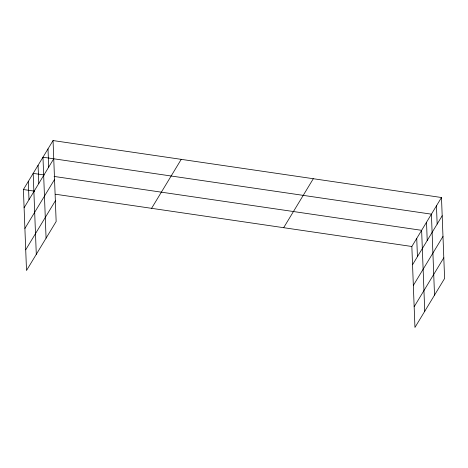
<?xml version="1.0" encoding="UTF-8"?>
<svg xmlns="http://www.w3.org/2000/svg" width="468" height="468" viewBox="0 0 468 468"><rect width="100%" height="100%" fill="white"/><g stroke="black" fill="none" stroke-linecap="round" stroke-linejoin="round"><path stroke-width="0.7" d="M53.048 140.558L56.154 221.51L26.512 270.486L23.4 189.534L53.048 140.558L441.488 197.514L444.6 278.466L414.952 327.442L411.846 246.49L441.488 197.514M24.102 207.769L53.744 158.787M24.898 228.466L54.54 179.484M25.717 249.789L55.359 200.813M151.585 208.33L181.233 159.354M283.661 227.694L313.303 178.718M412.548 264.724L442.19 215.748M413.338 285.421L442.985 236.445M414.162 306.745L443.804 257.769M44.331 175.009L33.181 173.371L36.293 254.323M54.083 176.436L421.627 230.326L424.739 311.284M23.4 189.534L34.544 191.166M55.446 194.232L411.846 246.49M436.451 205.838L437.153 224.073M434.52 295.121L431.408 214.163L42.968 157.207L46.075 238.159M426.518 222.247L427.22 240.482M416.736 238.411L417.438 256.639M48.005 148.882L48.707 167.117M38.072 165.292L38.774 183.52M28.291 181.455L28.993 199.684"/></g></svg>
